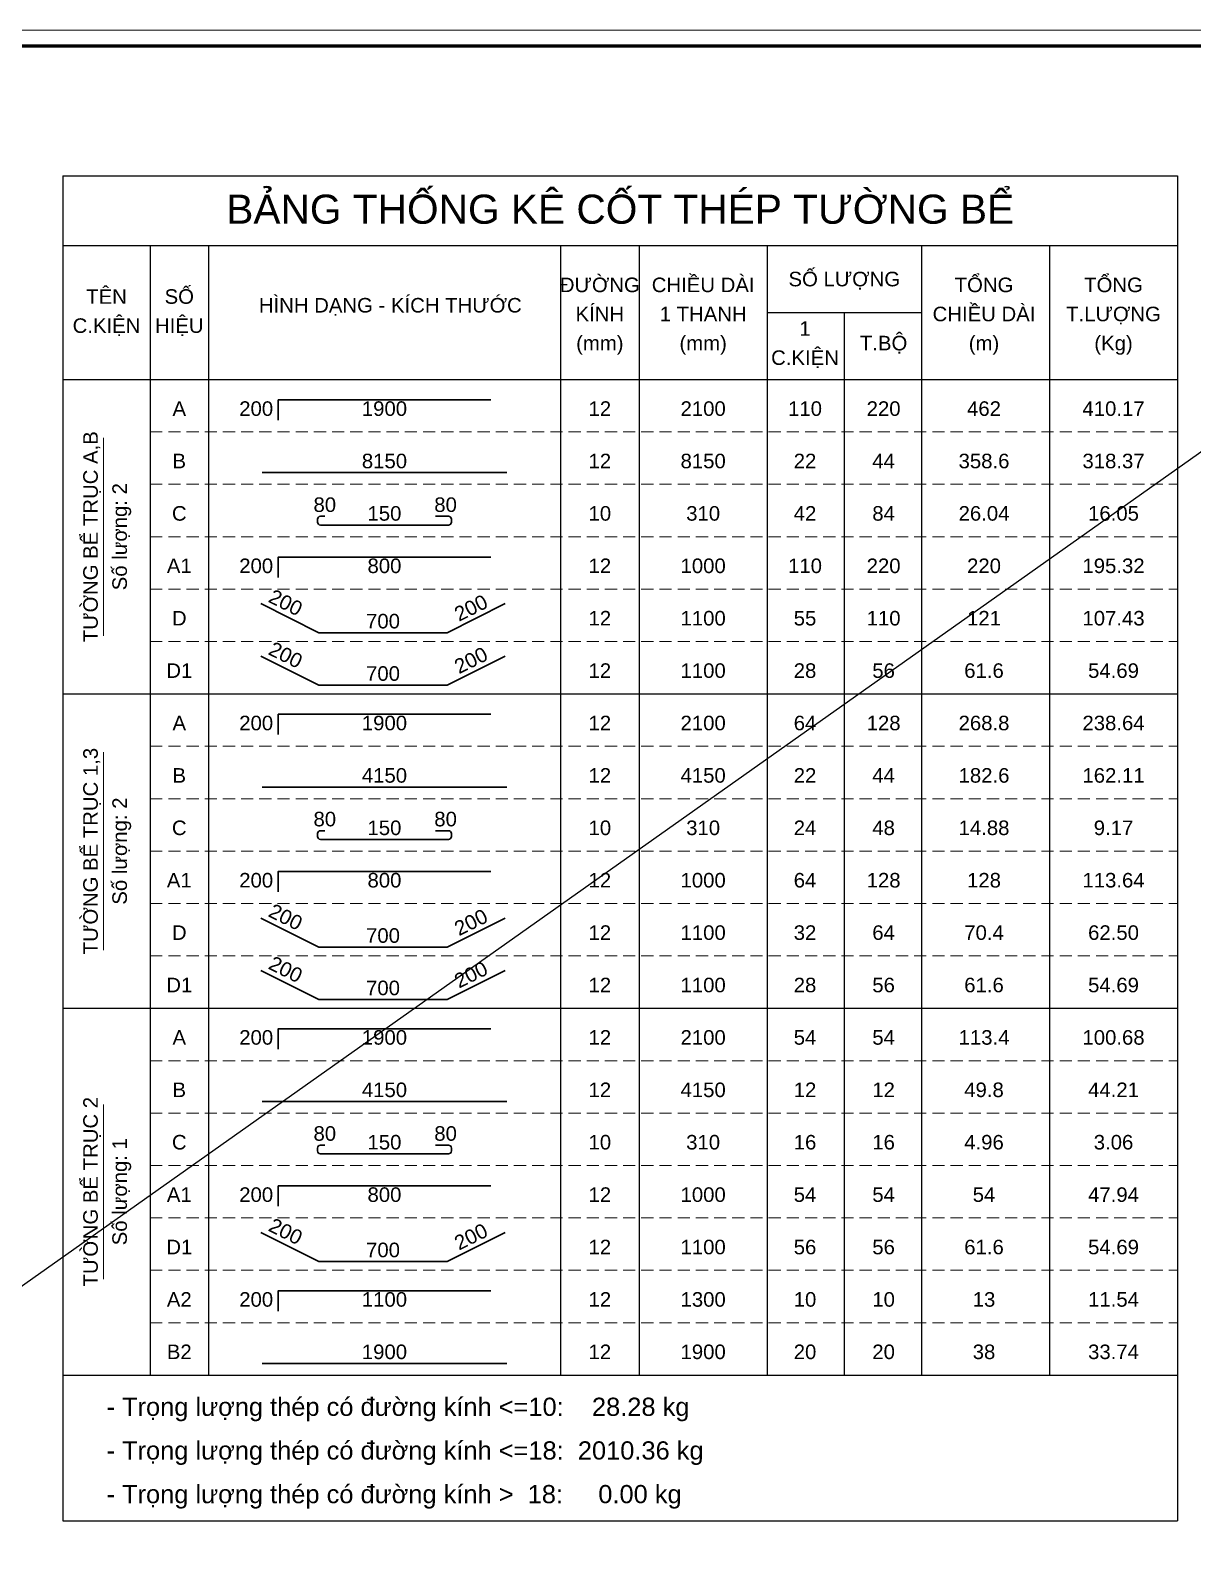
# Model space of a CAD drawing. Extents: x -192823 to 24985, y 78808 to 102574.
# Drawn here: x -26824 to -14841, y 86972 to 102568 of the extents above; entities that cross this region are included whole.
import ezdxf
from ezdxf.enums import TextEntityAlignment as Align

# ---------------------------------------------------------------- set-up
doc = ezdxf.new("R2010")
doc.units = 0
doc.header["$LTSCALE"] = 5
doc.header["$MEASUREMENT"] = 0
doc.linetypes.add('HIDDEN', pattern=[0.375, 0.25, -0.125])
doc.layers.get('0').update_dxf_attribs({"linetype": 'CONTINUOUS', "lineweight": 25})
doc.layers.get('DEFPOINTS').update_dxf_attribs({"linetype": 'CONTINUOUS', "lineweight": 9})
doc.layers.add('KCS_Plotter', color=11, linetype='CONTINUOUS', plot=False)
for name, color, linetype, lineweight in [('Khungten_LCDI', 7, 'CONTINUOUS', 25), ('LC MANH DUT', 35, 'HIDDEN', 5), ('LC Net dam 1', 30, 'CONTINUOUS', 30), ('LC Net thay', 7, 'CONTINUOUS', 25), ('LC Text1', 3, 'CONTINUOUS', 20)]:
    doc.layers.add(name, color=color, linetype=linetype, lineweight=lineweight)
doc.styles.add('Hoa', font='micross.ttf')
doc.styles.add('Khungten', font='', dxfattribs={"width": 0.9, "height": 5000})
doc.styles.add('Thuong', font='micross.ttf')
doc.styles.add('Title', font='', dxfattribs={"width": 0.8})
doc.styles.get('Khungten').set_extended_font_data('.VnAvantH')
doc.styles.get('Title').set_extended_font_data('.VnBlackH')

# ---------------------------------------------------------------- blocks, each defined once
blk = doc.blocks.new('ha tang Nui Beo')
at = {"layer": 'DEFPOINTS', "lineweight": 0}
blk.add_lwpolyline([(-1200, -14850), (-1200, 14850), (40800, 14850), (40800, -14850)], close=True, dxfattribs=at)
at = {"layer": 'Khungten_LCDI', "color": 5, "lineweight": 60}
blk.add_lwpolyline([(0, -14650), (0, 14650), (40600, 14650), (40600, -14650)], close=True, dxfattribs=at)
at = {"color": 7, "style": 'Khungten', "width": 0.8}
for tag, p in [('REVISION', (39499, -10746)), ('NGAYHT', (39546, -11609))]:
    blk.add_attdef(tag, text='', height=200, dxfattribs=at).set_placement(p, align=Align.CENTER)
at = {"layer": 'LC Text1', "style": 'Title', "width": 1.485915}
for tag, p, p2 in [('TENBANVE1', (36913, -8886), (40339, -8886)), ('TENBANVE2', (36913, -9562), (40339, -9562))]:
    blk.add_attdef(tag, text='', height=250, dxfattribs=at).set_placement(p, p2, align=Align.FIT)
at = {"layer": 'LC Text1', "style": 'Title', "width": 0.7}
blk.add_attdef('SOBANVE', text='', height=250, dxfattribs=at).set_placement((39562, -13896), align=Align.CENTER)

msp = doc.modelspace()

# ---------------------------------------------------------------- linework, layer by layer
at = {"layer": 'KCS_Plotter'}
msp.add_line((-42215.1, 78808.2), (-8615.1, 102568.2), dxfattribs=at)
at = {"layer": 'LC MANH DUT', "ltscale": 100}
for p, q in [((-25587.7, 98429.5), (-14997.7, 98429.5)), ((-25587.7, 97889.5), (-14997.7, 97889.5)), ((-25587.7, 97349.5), (-14997.7, 97349.5)), ((-25587.7, 96809.5), (-14997.7, 96809.5)), ((-25587.7, 96269.5), (-14997.7, 96269.5)), ((-25587.7, 95729.5), (-14997.7, 95729.5)), ((-25587.7, 95189.5), (-14997.7, 95189.5)), ((-25587.7, 94649.5), (-14997.7, 94649.5)), ((-25587.7, 94109.5), (-14997.7, 94109.5)), ((-25587.7, 93569.5), (-14997.7, 93569.5)), ((-25587.7, 93029.5), (-14997.7, 93029.5)), ((-25587.7, 92489.5), (-14997.7, 92489.5)), ((-25587.7, 91949.5), (-14997.7, 91949.5)), ((-25587.7, 91409.5), (-14997.7, 91409.5)), ((-25587.7, 90869.5), (-14997.7, 90869.5)), ((-25587.7, 90329.5), (-14997.7, 90329.5)), ((-25587.7, 89789.5), (-14997.7, 89789.5)), ((-25587.7, 89249.5), (-14997.7, 89249.5)), ((-25587.7, 88709.5), (-14997.7, 88709.5))]:
    msp.add_line(p, q, dxfattribs=at)
at = {"layer": 'LC Net dam 1'}
for points in [[(-24267.7, 98549.5), (-24267.7, 98759.5), (-22077.7, 98759.5)], [(-24432.7, 98009.5), (-21912.7, 98009.5)], [(-24267.7, 96929.5), (-24267.7, 97139.5), (-22077.7, 97139.5)], [(-24447.7, 96659.5), (-23847.7, 96359.5), (-22527.7, 96359.5), (-21927.7, 96659.5)], [(-24447.7, 96119.5), (-23847.7, 95819.5), (-22527.7, 95819.5), (-21927.7, 96119.5)], [(-24267.7, 95309.5), (-24267.7, 95519.5), (-22077.7, 95519.5)], [(-24432.7, 94769.5), (-21912.7, 94769.5)], [(-24267.7, 93689.5), (-24267.7, 93899.5), (-22077.7, 93899.5)], [(-24447.7, 93419.5), (-23847.7, 93119.5), (-22527.7, 93119.5), (-21927.7, 93419.5)], [(-24447.7, 92879.5), (-23847.7, 92579.5), (-22527.7, 92579.5), (-21927.7, 92879.5)], [(-24267.7, 92069.5), (-24267.7, 92279.5), (-22077.7, 92279.5)], [(-24432.7, 91529.5), (-21912.7, 91529.5)], [(-24267.7, 90449.5), (-24267.7, 90659.5), (-22077.7, 90659.5)], [(-24447.7, 90179.5), (-23847.7, 89879.5), (-22527.7, 89879.5), (-21927.7, 90179.5)], [(-24267.7, 89369.5), (-24267.7, 89579.5), (-22077.7, 89579.5)], [(-24432.7, 88829.5), (-21912.7, 88829.5)]]:
    msp.add_lwpolyline(points, dxfattribs=at)
for points in [[(-23787.7, 97559.5), (-23832.7, 97559.5, 0.4142136), (-23862.7, 97529.5), (-23862.7, 97499.5, 0.4142136), (-23832.7, 97469.5), (-22512.7, 97469.5, 0.4142136), (-22482.7, 97499.5), (-22482.7, 97529.5, 0.4142136), (-22512.7, 97559.5), (-22647.7, 97559.5)], [(-23787.7, 94319.5), (-23832.7, 94319.5, 0.4142136), (-23862.7, 94289.5), (-23862.7, 94259.5, 0.4142136), (-23832.7, 94229.5), (-22512.7, 94229.5, 0.4142136), (-22482.7, 94259.5), (-22482.7, 94289.5, 0.4142136), (-22512.7, 94319.5), (-22647.7, 94319.5)], [(-23787.7, 91079.5), (-23832.7, 91079.5, 0.4142136), (-23862.7, 91049.5), (-23862.7, 91019.5, 0.4142136), (-23832.7, 90989.5), (-22512.7, 90989.5, 0.4142136), (-22482.7, 91019.5), (-22482.7, 91049.5, 0.4142136), (-22512.7, 91079.5), (-22647.7, 91079.5)]]:
    msp.add_lwpolyline(points, format="xyb", dxfattribs=at)
at = {"layer": 'LC Net thay'}
for p, q in [((-26487.7, 101069.5), (-14997.7, 101069.5)), ((-26487.7, 101069.5), (-26487.7, 87209.5)), ((-14997.7, 101069.5), (-14997.7, 87209.5)), ((-26487.7, 100349.5), (-14997.7, 100349.5)), ((-25587.7, 100349.5), (-25587.7, 88709.5)), ((-24987.7, 100349.5), (-24987.7, 88709.5)), ((-21357.7, 100349.5), (-21357.7, 88709.5)), ((-20547.7, 100349.5), (-20547.7, 88709.5)), ((-19227.7, 100349.5), (-19227.7, 88709.5)), ((-17637.7, 100349.5), (-17637.7, 88709.5)), ((-16317.7, 100349.5), (-16317.7, 88709.5)), ((-19227.7, 99659.5), (-17637.7, 99659.5)), ((-18432.7, 99659.5), (-18432.7, 88709.5)), ((-26487.7, 98969.5), (-14997.7, 98969.5)), ((-26487.7, 95729.5), (-14997.7, 95729.5)), ((-26487.7, 92489.5), (-14997.7, 92489.5)), ((-26487.7, 88709.5), (-14997.7, 88709.5)), ((-26487.7, 88709.5), (-14997.7, 88709.5)), ((-26487.7, 87209.5), (-14997.7, 87209.5))]:
    msp.add_line(p, q, dxfattribs=at)
at = {"layer": 'LC Text1'}
for p, q in [((-26067.7, 96329.5), (-26067.7, 98369.5)), ((-26067.7, 93089.5), (-26067.7, 95129.5)), ((-26067.7, 89699.5), (-26067.7, 91499.5))]:
    msp.add_line(p, q, dxfattribs=at)

# ---------------------------------------------------------------- block references
at = {"layer": 'LC Net thay', "xscale": 0.8, "yscale": 0.8, "zscale": 0.8}
msp.add_blockref('ha tang Nui Beo', (-41255.1, 90688.2), dxfattribs=at)

# ---------------------------------------------------------------- texts
at = {"layer": 'LC Text1', "color": 4, "style": 'Hoa'}
msp.add_text('BẢNG THỐNG KÊ CỐT THÉP TƯỜNG BỂ', height=300, dxfattribs=at).set_placement((-20742.7, 100574.5), align=Align.CENTER)
at = {"layer": 'LC Text1'}
for s, style, p in [('ĐƯỜNG', 'Hoa', (-20952.7, 99869.5)), ('CHIỀU DÀI', 'Hoa', (-19887.7, 99869.5)), ('SỐ LƯỢNG', 'Hoa', (-18432.7, 99929.5)), ('TỔNG', 'Hoa', (-16992.7, 99869.5)), ('TỔNG', 'Hoa', (-15657.7, 99869.5)), ('TÊN', 'Hoa', (-26037.7, 99749.5)), ('SỐ', 'Hoa', (-25287.7, 99749.5)), ('HÌNH DẠNG - KÍCH THƯỚC', 'Hoa', (-23112.7, 99659.5)), ('KÍNH', 'Hoa', (-20952.7, 99569.5)), ('1 THANH', 'Hoa', (-19887.7, 99569.5)), ('CHIỀU DÀI', 'Hoa', (-16992.7, 99569.5)), ('T.LƯỢNG', 'Hoa', (-15657.7, 99569.5)), ('C.KIỆN', 'Hoa', (-26037.7, 99449.5)), ('HIỆU', 'Hoa', (-25287.7, 99449.5)), ('1', 'Hoa', (-18837.7, 99419.5)), ('(mm)', 'Thuong', (-20952.7, 99269.5)), ('(mm)', 'Thuong', (-19887.7, 99269.5)), ('T.BỘ', 'Hoa', (-18027.7, 99269.5)), ('(m)', 'Thuong', (-16992.7, 99269.5)), ('(Kg)', 'Thuong', (-15657.7, 99269.5)), ('C.KIỆN', 'Hoa', (-18837.7, 99119.5))]:
    msp.add_text(s, height=150, dxfattribs=dict(at, style=style)).set_placement(p, align=Align.CENTER)
at = {"layer": 'LC Text1', "style": 'Hoa'}
for s, p in [('A', (-25287.7, 98549.5)), ('1900', (-23172.7, 98549.5)), ('12', (-20952.7, 98549.5)), ('B', (-25287.7, 98009.5)), ('8150', (-23172.7, 98009.5)), ('12', (-20952.7, 98009.5)), ('8150', (-19887.7, 98009.5)), ('22', (-18837.7, 98009.5)), ('44', (-18027.7, 98009.5)), ('358.6', (-16992.7, 98009.5)), ('318.37', (-15657.7, 98009.5)), ('C', (-25287.7, 97469.5)), ('80', (-23787.7, 97559.5)), ('150', (-23172.7, 97469.5)), ('80', (-22542.7, 97559.5)), ('10', (-20952.7, 97469.5)), ('A1', (-25287.7, 96929.5)), ('800', (-23172.7, 96929.5)), ('12', (-20952.7, 96929.5)), ('D', (-25287.7, 96389.5)), ('700', (-23187.7, 96359.5)), ('12', (-20952.7, 96389.5)), ('D1', (-25287.7, 95849.5)), ('700', (-23187.7, 95819.5)), ('12', (-20952.7, 95849.5)), ('A', (-25287.7, 95309.5)), ('1900', (-23172.7, 95309.5)), ('12', (-20952.7, 95309.5)), ('B', (-25287.7, 94769.5)), ('4150', (-23172.7, 94769.5)), ('12', (-20952.7, 94769.5)), ('4150', (-19887.7, 94769.5)), ('22', (-18837.7, 94769.5)), ('44', (-18027.7, 94769.5)), ('182.6', (-16992.7, 94769.5)), ('162.11', (-15657.7, 94769.5)), ('80', (-23787.7, 94319.5)), ('80', (-22542.7, 94319.5)), ('C', (-25287.7, 94229.5)), ('150', (-23172.7, 94229.5)), ('10', (-20952.7, 94229.5)), ('A1', (-25287.7, 93689.5)), ('800', (-23172.7, 93689.5)), ('12', (-20952.7, 93689.5)), ('D', (-25287.7, 93149.5)), ('700', (-23187.7, 93119.5)), ('12', (-20952.7, 93149.5)), ('D1', (-25287.7, 92609.5)), ('12', (-20952.7, 92609.5)), ('700', (-23187.7, 92579.5)), ('A', (-25287.7, 92069.5)), ('1900', (-23172.7, 92069.5)), ('12', (-20952.7, 92069.5)), ('B', (-25287.7, 91529.5)), ('4150', (-23172.7, 91529.5)), ('12', (-20952.7, 91529.5)), ('4150', (-19887.7, 91529.5)), ('12', (-18837.7, 91529.5)), ('12', (-18027.7, 91529.5)), ('49.8', (-16992.7, 91529.5)), ('44.21', (-15657.7, 91529.5)), ('80', (-23787.7, 91079.5)), ('80', (-22542.7, 91079.5)), ('C', (-25287.7, 90989.5)), ('150', (-23172.7, 90989.5)), ('10', (-20952.7, 90989.5)), ('A1', (-25287.7, 90449.5)), ('800', (-23172.7, 90449.5)), ('12', (-20952.7, 90449.5)), ('D1', (-25287.7, 89909.5)), ('700', (-23187.7, 89879.5)), ('12', (-20952.7, 89909.5)), ('A2', (-25287.7, 89369.5)), ('1100', (-23172.7, 89369.5)), ('12', (-20952.7, 89369.5)), ('B2', (-25287.7, 88829.5)), ('1900', (-23172.7, 88829.5)), ('12', (-20952.7, 88829.5)), ('1900', (-19887.7, 88829.5)), ('20', (-18837.7, 88829.5)), ('20', (-18027.7, 88829.5)), ('38', (-16992.7, 88829.5)), ('33.74', (-15657.7, 88829.5))]:
    msp.add_text(s, height=150, dxfattribs=at).set_placement(p, align=Align.BOTTOM_CENTER)
for p in [(-24320.2, 98549.5), (-24320.2, 96929.5), (-24320.2, 95309.5), (-24320.2, 93689.5), (-24320.2, 92069.5), (-24320.2, 90449.5), (-24320.2, 89369.5)]:
    msp.add_text('200', height=150, dxfattribs=at).set_placement(p, align=Align.BOTTOM_RIGHT)
at = {"layer": 'LC Text1', "color": 7, "style": 'Hoa'}
for s, p in [('2100', (-19887.7, 98549.5)), ('110', (-18837.7, 98549.5)), ('220', (-18027.7, 98549.5)), ('462', (-16992.7, 98549.5)), ('410.17', (-15657.7, 98549.5)), ('310', (-19887.7, 97469.5)), ('42', (-18837.7, 97469.5)), ('84', (-18027.7, 97469.5)), ('26.04', (-16992.7, 97469.5)), ('16.05', (-15657.7, 97469.5)), ('1000', (-19887.7, 96929.5)), ('110', (-18837.7, 96929.5)), ('220', (-18027.7, 96929.5)), ('220', (-16992.7, 96929.5)), ('195.32', (-15657.7, 96929.5)), ('1100', (-19887.7, 96389.5)), ('55', (-18837.7, 96389.5)), ('110', (-18027.7, 96389.5)), ('121', (-16992.7, 96389.5)), ('107.43', (-15657.7, 96389.5)), ('1100', (-19887.7, 95849.5)), ('28', (-18837.7, 95849.5)), ('56', (-18027.7, 95849.5)), ('61.6', (-16992.7, 95849.5)), ('54.69', (-15657.7, 95849.5)), ('2100', (-19887.7, 95309.5)), ('64', (-18837.7, 95309.5)), ('128', (-18027.7, 95309.5)), ('268.8', (-16992.7, 95309.5)), ('238.64', (-15657.7, 95309.5)), ('310', (-19887.7, 94229.5)), ('24', (-18837.7, 94229.5)), ('48', (-18027.7, 94229.5)), ('14.88', (-16992.7, 94229.5)), ('9.17', (-15657.7, 94229.5)), ('1000', (-19887.7, 93689.5)), ('64', (-18837.7, 93689.5)), ('128', (-18027.7, 93689.5)), ('128', (-16992.7, 93689.5)), ('113.64', (-15657.7, 93689.5)), ('1100', (-19887.7, 93149.5)), ('32', (-18837.7, 93149.5)), ('64', (-18027.7, 93149.5)), ('70.4', (-16992.7, 93149.5)), ('62.50', (-15657.7, 93149.5)), ('1100', (-19887.7, 92609.5)), ('28', (-18837.7, 92609.5)), ('56', (-18027.7, 92609.5)), ('61.6', (-16992.7, 92609.5)), ('54.69', (-15657.7, 92609.5)), ('2100', (-19887.7, 92069.5)), ('54', (-18837.7, 92069.5)), ('54', (-18027.7, 92069.5)), ('113.4', (-16992.7, 92069.5)), ('100.68', (-15657.7, 92069.5)), ('310', (-19887.7, 90989.5)), ('16', (-18837.7, 90989.5)), ('16', (-18027.7, 90989.5)), ('4.96', (-16992.7, 90989.5)), ('3.06', (-15657.7, 90989.5)), ('1000', (-19887.7, 90449.5)), ('54', (-18837.7, 90449.5)), ('54', (-18027.7, 90449.5)), ('54', (-16992.7, 90449.5)), ('47.94', (-15657.7, 90449.5)), ('1100', (-19887.7, 89909.5)), ('56', (-18837.7, 89909.5)), ('56', (-18027.7, 89909.5)), ('61.6', (-16992.7, 89909.5)), ('54.69', (-15657.7, 89909.5)), ('1300', (-19887.7, 89369.5)), ('10', (-18837.7, 89369.5)), ('10', (-18027.7, 89369.5)), ('13', (-16992.7, 89369.5)), ('11.54', (-15657.7, 89369.5))]:
    msp.add_text(s, height=150, dxfattribs=at).set_placement(p, align=Align.BOTTOM_CENTER)
at = {"layer": 'LC Text1', "style": 'Hoa'}
for s, p in [('TƯỜNG BỂ TRỤC A,B', (-26127.7, 97349.5)), ('Số lượng: 2', (-25827.7, 97349.5)), ('TƯỜNG BỂ TRỤC 1,3', (-26127.7, 94109.5)), ('Số lượng: 2', (-25827.7, 94109.5)), ('TƯỜNG BỂ TRỤC 2', (-26127.7, 90599.5)), ('Số lượng: 1', (-25827.7, 90599.5))]:
    msp.add_text(s, height=150, rotation=90.00021, dxfattribs=at).set_placement(p, align=Align.CENTER)
for p in [(-24087.7, 96485.5), (-24087.7, 95945.5), (-24087.7, 93245.5), (-24087.7, 92705.5), (-24087.7, 90005.5)]:
    msp.add_text('200', height=150, rotation=333.52941, dxfattribs=at).set_placement(p, align=Align.BOTTOM_RIGHT)
for p in [(-22227.7, 96509.5), (-22227.7, 95969.5), (-22227.7, 93269.5), (-22227.7, 92729.5), (-22227.7, 90029.5)]:
    msp.add_text('200', height=150, rotation=26.47059, dxfattribs=at).set_placement(p, align=Align.BOTTOM_CENTER)
for s, p in [('- Trọng lượng thép có đường kính <=10:    28.28 kg', (-26037.7, 88289.5)), ('- Trọng lượng thép có đường kính <=18:  2010.36 kg', (-26037.7, 87839.5)), ('- Trọng lượng thép có đường kính >  18:     0.00 kg', (-26037.7, 87389.5))]:
    msp.add_text(s, height=187.5, dxfattribs=at).set_placement(p)

doc.saveas('drawing.dxf')
